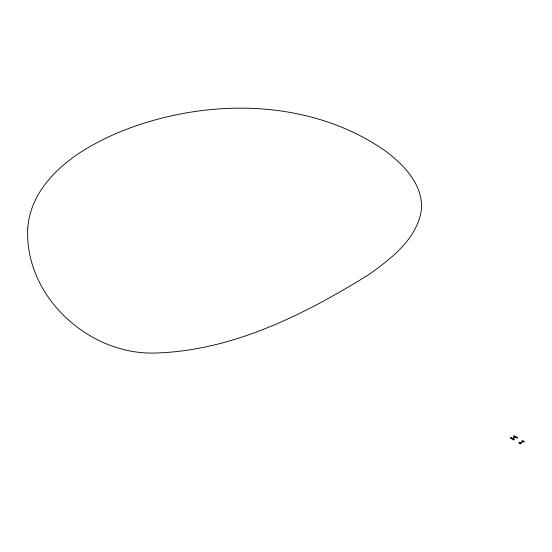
<?xml version="1.0" encoding="UTF-8"?>
<svg xmlns="http://www.w3.org/2000/svg" width="552" height="552" viewBox="0 0 552 552"><rect width="100%" height="100%" fill="white"/><g stroke="black" fill="none" stroke-linecap="round" stroke-linejoin="round"><path stroke-width="0.83" d="M27.766 228.362C24.253 296.686 89.472 355.902 156.526 352.997C233.165 350.403 304.338 314.557 368.322 274.93C390.795 258.895 416.318 239.72 421.3 210.726C423.908 185.355 404.071 164.91 385.296 150.896C313.957 101.133 218.626 98.008 138.048 125.159A237.581 137.165 0 0 0 95.082 143.706C62.797 161.08 30.477 189.336 27.766 228.362M511 437.557L510.214 438.012L513.698 440.02L514.485 439.571L512.967 438.688L515.368 437.301L516.893 438.178L517.673 437.729L514.188 435.714L513.401 436.17L514.926 437.046L512.518 438.433L511 437.557M519.404 442.407L518.618 442.863L520.426 443.905L521.212 443.449L520.426 443.001L522.827 441.607L523.613 442.062L524.4 441.607L522.592 440.565L521.812 441.02L522.599 441.476L520.191 442.863L519.404 442.407"/></g></svg>
